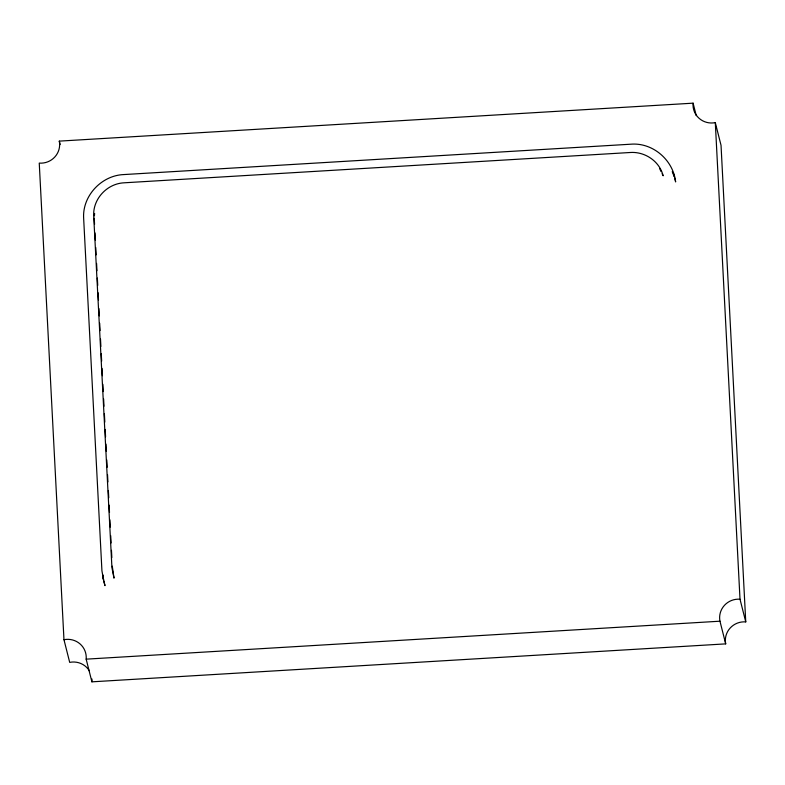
<?xml version="1.0" encoding="UTF-8"?>
<svg xmlns="http://www.w3.org/2000/svg" width="785" height="785" viewBox="0 0 785 785"><rect width="100%" height="100%" fill="white"/><g stroke="black" fill="none" stroke-linecap="round" stroke-linejoin="round"><path stroke-width="1.18" d="M94.435 215.836L94.622 213.422M59.307 141.123L693.096 103.169A18.722 18.33 -14.2 0 0 715.302 122.627L721.032 145.294L745.75 621.897A18.722 18.33 -14.2 0 0 725.693 643.877L91.904 681.831L86.164 659.155A18.722 18.33 -14.2 0 0 63.968 639.706L39.25 163.103A18.722 18.33 -14.2 0 0 59.307 141.123L60.16 144.518M86.164 659.155L719.963 621.2A18.722 18.33 -14.2 0 1 740.01 599.22L715.302 122.627M659.577 168.481L661.098 171.611M662.108 173.691L663.129 175.781C659.645 161.386 645.074 151.525 630.463 152.486L124.118 182.807C107.103 183.572 92.63 199.007 93.709 216.15L111.941 567.741L114.011 578.153L112.284 566.171M674.56 177.734L675.63 181.934C673.294 160.091 652.845 142.36 630.806 144.204L123.765 174.574C101.432 175.428 82.101 196.054 83.661 218.544L101.932 570.813L103.64 580.4L102.992 575.003M672.235 171.65L674.276 176.674L673.206 172.484M102.57 576.2L104.994 585.649L103.924 581.449M693.096 103.169L696.256 115.64M740.01 599.22L745.75 621.897M719.963 621.2L725.693 643.877M63.968 639.706L69.698 662.373A18.722 18.33 -14.2 0 1 89.441 670.959M94.249 218.25L94.563 224.353M95.005 232.9L95.387 240.22M95.76 247.55L96.143 254.87M96.584 263.417L96.967 270.747M97.35 278.067L97.723 285.397M98.105 292.717L98.488 300.047M98.93 308.584L99.312 315.913M99.685 323.234L100.068 330.563M100.509 339.11L100.892 346.43M101.275 353.76L101.648 361.08M102.03 368.41L102.413 375.73M102.855 384.277L103.237 391.597M103.61 398.927L103.993 406.247M104.376 413.577L104.817 422.124M105.2 429.444L105.573 436.774M105.955 444.094L106.338 451.424M106.78 459.961L107.162 467.291M107.535 474.611L107.918 481.941M108.359 490.488L108.742 497.808M109.125 505.138L109.498 512.458M109.88 519.788L110.263 527.108M110.705 535.655L111.087 542.975M111.46 550.305L111.843 557.625M91.943 678.996A18.722 18.33 -14.2 0 1 91.904 681.831"/></g></svg>
